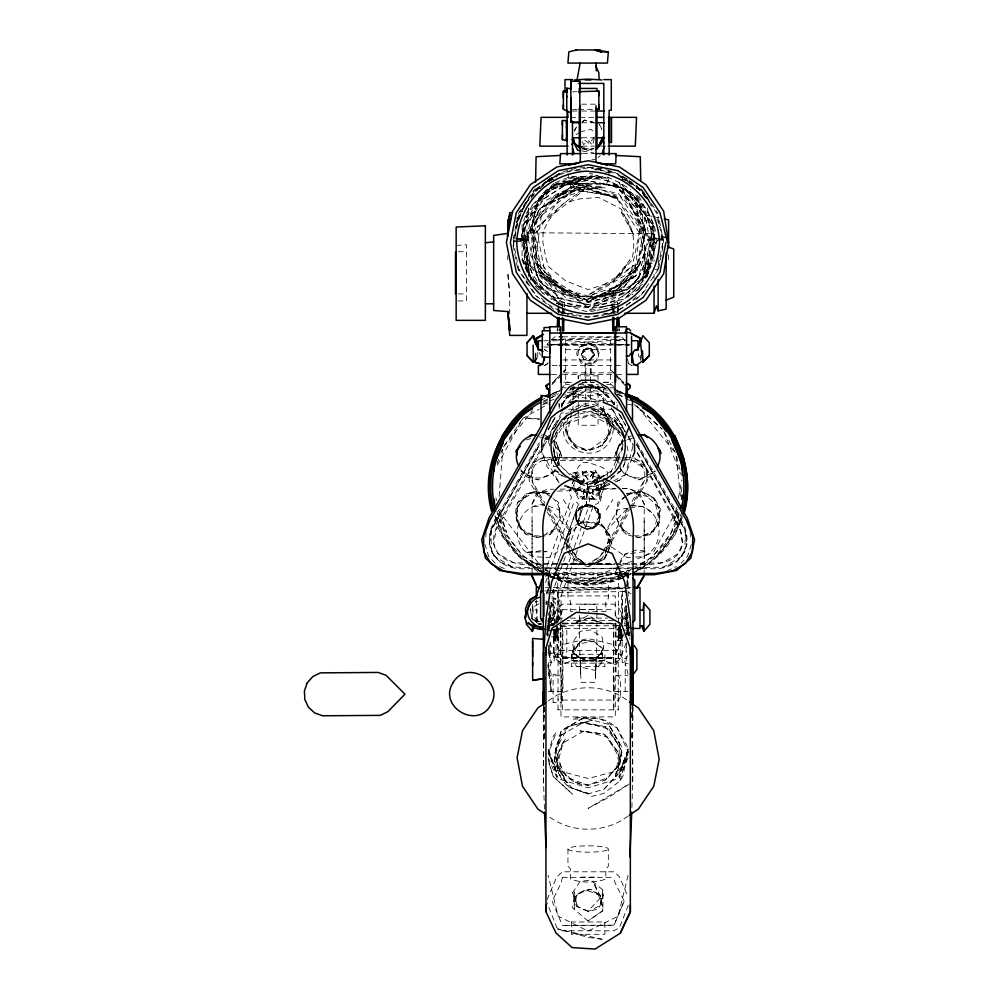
<?xml version="1.0" encoding="UTF-8"?>
<svg xmlns="http://www.w3.org/2000/svg" width="999" height="999" viewBox="0 0 999 999"><rect width="100%" height="100%" fill="white"/><g stroke="black" fill="none" stroke-linecap="round" stroke-linejoin="round"><path stroke-width="0.75" stroke-dasharray="5 3.75" d="M507.742 259.827L507.742 255.457M532.08 574.125L532.08 503.808L536.65 493.231L547.689 489.298L553.921 489.235M532.467 620.067L532.467 604.457M536.313 622.552L536.313 599.899M537.1 621.216L537.1 609.54L533.254 610.377L532.629 604.532M537.774 357.192L537.774 351.81M544.443 809.065L543.568 783.129L543.606 706.83M548.126 594.505L548.126 574.687L551.523 576.785M548.538 645.129L548.538 650.112L551.136 653.284L558.316 652.597L558.316 629.57L551.136 629.57L548.538 632.18M550.187 641.795L550.187 662.562L554.158 662.562L554.158 632.929M550.536 606.081L550.486 619.505L548.126 625.861L553.796 623.289M547.827 665.022L551.086 691.545L551.086 673.388L548.139 664.959M553.109 702.647L553.109 674.462L561.276 673.826L561.276 702.572L553.109 702.397M553.571 629.532L553.571 656.293L566.808 656.293L566.808 626.56L559.452 626.56M554.158 454.195L554.158 440.671L559.952 427.547L565.696 421.803L554.158 440.671L559.952 466.483M555.794 623.788L556.63 620.729L558.329 640.634L554.395 640.634L554.395 635.551L556.356 630.681L558.329 635.551M554.732 634.14L554.732 629.27L554.77 639.223L555.581 636.163L554.732 634.14L553.871 636.163L554.682 639.223L554.77 630.032L554.77 639.223M554.732 624.4L554.607 619.318L554.832 622.377M556.031 628.059L556.031 654.595L560.277 654.595M555.282 629.919L554.395 640.634L556.356 637.574L556.356 625.811M557.742 574.325L557.742 660.551L560.402 664.847L570.079 661.475L606.206 660.414L570.079 660.414L606.206 661.475L615.884 664.847L618.543 660.551L618.543 574.325M558.041 709.852L558.041 650.361L618.244 650.361L618.244 709.852L558.041 709.852L558.041 709.103M547.927 618.918L558.154 618.881L558.154 611.026M558.154 598.026L558.154 590.571L549.388 590.834M560.277 623.376L560.289 675.711L548.576 675.711M560.402 625.411L560.402 630.044L546.928 630.044L547.315 625.324M560.988 623.751L560.988 716.907L615.297 716.907L615.297 620.054M560.988 623.064L560.988 595.904L615.297 595.904L615.297 618.543M561.875 407.704L561.875 401.598M562.499 709.852L562.499 620.629M563.848 422.614C556.918 454.42 603.683 466.034 612.424 434.715C619.018 410.539 585.302 392.245 569.892 412.55M565.696 339.56L565.696 384.528L570.079 384.528M567.956 849L567.956 866.358L570.479 868.88L570.479 879.033C581.281 883.054 595.004 883.054 605.806 879.033L605.806 868.88L608.329 866.358L608.329 849A20.18 3.159 0 0 0 578.046 846.265A20.18 3.159 0 0 0 578.046 851.735A20.18 3.159 0 0 0 608.329 849M572.951 409.24L572.951 406.181M572.951 400.075L572.951 387.849L603.334 387.849L603.334 409.24M578.234 384.952L578.234 425.262L598.051 425.262L598.051 384.765M578.234 378.509L578.234 375.849L598.051 375.849L598.051 378.958M590.559 399.463L590.559 368.681L585.726 368.681L585.726 405.407L590.559 405.407M596.927 612.737L596.927 641.133L595.179 682.317L581.118 682.317L580.119 660.589L580.869 677.484M596.927 611.238L596.603 604.258L579.682 604.258L579.358 641.133L580.681 673.214M598.051 380.157L598.051 375.849M610.589 339.56L610.589 384.528L606.218 384.528M613.786 709.852L613.786 698.688M613.786 690.346L613.786 620.629L567.17 620.629M614.422 404.657L614.422 401.598M616.021 623.376L615.996 675.711L627.709 675.711M619.929 625.811L619.929 637.574L617.956 640.634L619.929 630.681L621.89 635.551L621.89 640.634L617.956 640.634L617.956 635.551L619.929 630.681L619.929 627.035M620.254 623.376L620.254 654.595L616.021 654.595M621.565 634.14L621.565 629.27L621.515 639.223L622.414 636.163L621.565 634.14L620.716 636.163L621.515 639.223L621.565 629.27M622.14 632.929L622.14 662.562L626.098 662.562L626.098 643.269L619.417 660.027L613.886 663.124L562.4 663.124L556.88 660.027L549.7 641.87L549.7 657.529L626.585 658.403L628.209 652.647M622.489 621.59L622.489 599.15M622.489 623.039L622.489 588.099L553.796 588.099L553.796 625.861L547.564 625.736M625.761 606.081L625.799 619.505L628.159 625.861L622.489 623.289M628.159 596.028L628.159 574.687L622.489 578.196L555.282 578.196M628.309 635.551L628.309 625.811L626.348 623.801L627.834 621.753M632.604 706.368L632.717 783.129L631.843 809.065M640.821 357.854L638.586 356.231L638.586 349.138M644.205 575.199L644.205 503.858L637.637 492.869L628.596 488.386L622.365 488.461M662.374 248.626L662.374 231.743M668.618 259.827L668.618 253.634M543.568 783.129L543.681 706.368M544.48 738.835L543.419 707.417M550.536 605.881L550.486 619.505L552.285 615.983L550.699 599.787M554.682 639.223L554.732 629.27M541.758 447.789L541.72 452.335L547.14 466.595L559.615 483.391L541.72 452.335L546.578 434.278M544.443 737.899L543.481 706.068M621.653 622.377L621.415 619.318L621.453 622.377M543.369 719.405L543.531 707.242M613.948 312.924L614.01 308.404M614.035 306.893L614.098 302.372L613.91 306.893M617.107 327.997L617.07 331.019L617.195 327.997M617.332 312.924L617.407 306.893M617.432 305.382L617.482 302.372L617.819 308.404M540.259 187.775L535.389 191.096L535.452 188.099M532.729 468.943L532.38 481.63L544.917 503.034M557.804 311.413L557.979 305.382M564.01 312.924L564.148 308.404M631.855 717.632L632.192 706.78M631.855 717.182L632.192 706.505M557.367 568.056L588.136 568.693L663.523 567.132L681.855 556.368L684.79 551.311L685.426 530.956L637.237 445.679M616.982 409.952L617.207 403.509M621.565 622.377L621.678 619.318M613.648 312.924L613.836 308.404M617.844 312.924L617.969 309.902L618.081 312.924M595.416 677.484L596.166 660.589L595.604 673.214M681.58 492.032L681.842 485.951M632.217 506.53L647.027 481.143L647.527 470.279L643.194 462.749L632.429 457.53M587.537 484.14L586.401 504.62L579.57 508.154L575.986 514.36C573.076 527.022 591.558 534.677 598.451 523.663L600.299 516.72L596.715 508.154L589.934 504.62L587.687 484.14L586.263 504.62L579.632 508.104L575.986 514.36M558.279 312.924L558.628 306.893M558.716 305.382L558.891 302.372L558.928 305.382M563.711 312.924L563.973 308.404M631.892 737.349L632.866 707.417M631.843 737.899L632.804 706.068M587.687 484.14L586.263 504.62M499.163 496.391L502.747 449.3M626.848 634.515L627.996 620.729L629.395 632.979M621.003 629.919L621.89 640.634L619.929 635.551L617.956 637.574L621.89 637.574L619.929 635.551L617.956 640.634L619.392 623.788M485.751 537.05L486.176 532.504M636.95 442.707L680.082 518.206C696.99 543.406 681.043 570.891 650.774 568.693L525.499 568.693C495.242 570.891 479.283 543.406 496.191 518.206L539.323 442.707M625.736 598.326L624 615.983L625.799 619.505L625.761 605.881M626.922 586.937L628.159 574.687L626.897 582.117M615.546 776.897L617.869 774.275L619.492 757.979L618.681 753.084L607.417 737.162L603.933 734.04L579.932 730.918L603.933 734.04L618.681 753.084L615.546 776.897L603.933 789.247L588.149 793.98L568.868 786.937C552.472 772.714 554.22 755.519 565.397 738.648L556.793 757.155L558.416 773.451L572.352 788.423L588.149 793.156M619.954 764.198L621.703 746.753L608.766 724.487L583.753 717.806L561.313 730.644L555.943 747.926L554.582 755.481C559.128 771.191 570.729 784.927 588.149 785.289L605.044 780.219L619.954 764.198L605.044 780.219M626.96 586.5L628.159 574.687L626.935 585.089M556.568 625.324L558.329 640.634L556.356 635.551L554.395 637.574L558.329 637.574L556.356 635.551L554.395 640.634L555.594 629.919M627.035 634.515L628.408 622.265M546.89 632.979L548.289 620.729L549.175 631.455M617.956 640.634L619.542 626.86M555.831 568.031L512.749 567.132L494.43 556.368L489.26 544.168L490.846 530.956L539.797 444.33M594.343 138.449L592.582 145.33L588.836 140.809L583.503 144.568L582.28 141.583M574.088 897.214L572.639 907.954L587.986 920.953L602.921 910.638L602.921 890.034L590.846 880.019L580.032 881.455L572.639 892.719L576.823 906.368L588.149 911.5L598.239 908.953L600.212 905.419L603.296 894.867L588.149 911.001L576.823 906.368L574.288 891.945L574.288 908.728L576.823 894.305L585.439 889.884L590.684 889.272L600.212 895.254L602.672 906.218L593.881 882.891L600.599 896.565L590.684 889.272L576.823 894.305L574.088 897.214L585.439 889.884L600.212 895.254L602.921 910.638L587.986 920.953M528.883 208.042L527.847 215.634L524.975 216.246M646.865 276.224L648.513 264.073M548.126 625.861L550.199 619.505L548.126 625.861L550.199 610.726L548.126 615.983M489.26 544.168L491.845 528.583L539.622 444.443M602.921 890.034L600.212 905.419L588.149 911.5M645.554 266.271L632.08 286.426L611.925 299.9L588.149 304.633L564.36 299.9L544.205 286.426L530.731 266.271L525.998 242.495L530.731 218.706L544.205 198.551L576.173 178.122L625.199 188.511L652.509 230.519L642.12 279.545L645.554 266.271L653.109 225.025C646.703 197.977 619.842 186.189 596.878 175.787L563.299 181.905L551.898 185.976L529.882 210.864L522.552 228.147L524.587 261.326L531.63 278.733L554.557 300.774L588.149 307.267L624.387 299.001L646.403 274.113L653.733 256.83L653.109 225.025L625.199 188.511L621.74 184.203L653.109 225.025L646.428 276.086L613.686 304.158L588.149 310.926L646.428 276.086L652.509 230.519L625.199 188.511L576.173 178.122L547.152 189.148L540.946 195.292L521.441 233.754L526.473 268.032L534.802 283.479L521.441 233.754L547.152 189.148L598.763 175.062M516.733 238.311L527.197 239.51C535.064 225.899 531.868 208.292 541.845 195.829C554.32 184.69 572.24 183.516 588.186 183.267C603.159 183.054 618.743 185.24 631.805 192.957C644.692 204.957 641.545 224.338 647.802 239.51L656.718 239.51M658.678 268.531L663.723 242.482L658.578 216.608M676.498 507.442L673.501 522.752L677.846 511.276M678.296 498.251L681.88 479.882M531.955 226.823L535.439 209.066L541.845 195.829L554.045 188.274L566.333 184.927L577.784 183.429M513.174 239.435L517.719 216.608M513.136 246.416L520.042 211.663M599.138 352.285L597.464 360.689L589.597 365.597L581.293 363.374L576.71 354.47C576.81 341.783 596.653 339.273 599.138 352.285L593.756 344.73L591.058 343.619L585.227 343.619L578.409 348.851M547.127 634.952L547.976 630.681L546.99 633.116M554.395 640.634L556.356 630.681L558.329 640.634L556.356 637.574M551.885 596.59C560.976 601.685 564.747 615.996 556.243 623.126M647.402 276.648L655.669 235.102M627.472 634.952L628.309 625.811M562.4 609.452L561.276 614.984L558.653 620.254M562.4 877.134L561.276 882.654L552.11 901.123L562.375 925.399L613.923 925.349L624.175 901.123L615.009 882.654L613.886 877.134M571.49 413.199L566.845 435.676L573.451 444.905L576.411 447.852L588.186 451.011L602.36 445.454L609.527 435.676L611.725 427.472L604.57 411.7L588.186 395.854L567.407 393.643M626.585 622.027L628.109 614.735M566.558 550.212L571.366 527.722L566.171 537.362L582.779 520.979L602.909 525.636L609.527 534.865L611.725 543.069L607.467 552.809M585.439 660.664L595.329 659.215L601.997 651.885L602.672 656.917L600.599 647.265L593.556 641.37L582.405 640.322L572.814 651.86L578.046 643.993L582.405 640.322L593.556 641.308L602.197 647.914L602.921 661.338L594.63 670.341L576.073 665.983L571.915 655.968L574.075 644.992L576.823 656.243L585.439 660.664L588.149 661.126L576.823 656.243L574.088 653.334L572.639 642.594L580.032 631.331L590.846 629.894L602.197 637.225L603.646 647.964L601.997 651.885L596.253 659.228L585.439 660.664L574.088 653.334M576.411 563.448L588.186 566.608L604.045 559.365L605.332 553.596M605.656 552.16L609.527 534.865L599.949 522.677L602.909 525.636L611.725 543.069L608.516 549.862M516.658 239.51L528.546 239.51L537.862 201.623L548.314 190.909L563.074 185.627M628.109 875.386L618.119 916.17L588.149 931.068L558.166 916.17L548.176 875.386M602.085 480.007L604.72 483.741L600.124 502.172L596.815 472.539L595.029 470.154L602.959 481.268M548.176 674.375L551.635 660.851L564.135 644.243L588.149 638.561L612.15 644.243L624.65 660.851L628.109 674.375M598.451 523.663L600.299 516.645L596.653 508.104L589.934 504.62M557.504 463.861L560.589 452.335L555.906 441.995L553.284 440.309M577.784 296.278C594.842 297.09 612.325 296.154 628.046 288.798L638.498 278.084L647.502 240.197L656.63 240.197M568.531 417.782C557.767 438.074 585.814 459.59 602.622 443.943C614.822 433.666 610.739 411.251 595.117 407.08M632.954 446.203L625.262 474.787L619.405 480.232L615.309 482.055M607.829 552.759C622.377 514.398 558.029 510.177 567.432 550.112M544.443 365.597L547.752 363.648L548.713 360.115M620.004 780.956L627.984 751.473L626.947 745.604L617.057 727.959L608.204 721.403L598.576 718.131L577.709 717.432L572.502 719.155L598.576 718.131L617.057 727.959L627.984 751.473L622.964 775.873L620.004 780.956L603.783 793.443L588.149 797.227M626.585 616.108L627.397 613.161M552.072 458.828L551.148 462.125L552.797 465.896L555.731 466.658M647.202 275.412L656.58 242.495M548.126 753.708L553.321 736.038L556.281 732.342L548.326 753.783L557.305 773.588L548.326 749.437M527.197 239.51L534.028 216.583M581.306 354.47L583.653 349.687L586.401 347.977L590.834 348.489L594.692 354.67L589.885 360.951L583.653 359.24L581.306 354.47L583.653 349.687L589.885 347.977L594.293 353.609L588.998 360.614L583.653 359.24L581.58 353.559L588.998 348.314L590.834 348.489L583.653 349.687L588.998 348.314L594.293 355.319L588.998 360.614L581.306 354.47L586.401 347.977L591.495 348.651L594.293 355.319M546.865 601.848L546.053 604.532L546.965 601.735M558.429 620.953L561.113 612.037M628.159 612.799L624.3 624.1M531.031 198.539L532.13 194.967L539.373 185.976M691.246 544.617L687.587 556.318L681.093 563.299M645.391 277.784L656.468 243.069M628.209 748.9L618.98 776.922L628.209 749.55M548.164 506.068L558.478 509.565L570.791 531.605L565.796 546.341L548.926 557.629L533.391 556.593C506.893 546.528 515.409 503.733 543.743 504.57M545.579 582.679L573.688 502.847L576.598 502.097L578.471 504.37L556.018 567.257M536.176 621.815L537.1 619.218M574.1 478.596L568.968 492.982L571.54 497.24L545.566 570.067M574.612 477.16L578.209 467.082L582.217 462.649L588.174 462.35L602.684 467.52L607.117 471.528L607.417 477.497M548.189 589.273L545.978 595.267L549.65 585.002M573.638 548.863L555.993 598.526L552.984 599.213L551.286 597.789L551.186 595.779M574.163 547.402L588.274 508.054L586.438 505.606L583.379 506.481L568.119 548.888M577.397 550.224L558.179 604.12L560.102 610.177L555.419 623.301M579.47 544.393L593.506 505.069L598.189 503.396L606.905 478.933M614.997 468.643L623.039 446.116M555.419 568.881L578.458 504.183M551.723 594.318L566.008 554.745M497.04 463.474L498.626 459.19M500.749 453.496L502.335 449.213M649.125 240.197L644.405 252.884L644.105 265.01L638.498 278.084L628.046 288.798M627.959 749.437L618.98 773.588L627.934 753.783M632.067 573.463C655.731 562.587 675.149 542.182 681.867 516.683M647.302 275.549L651.011 266.071L643.718 280.869M678.995 512.3L670.891 533.016L652.809 556.68L634.69 567.145M679.245 513.861C672.302 538.211 654.42 558.878 631.793 570.017M628.796 636.276L629.894 633.478L619.417 608.99L613.886 604.12L562.4 604.12L556.88 608.99L546.391 633.478L547.502 636.276M628.234 905.356L619.417 927.696L613.886 930.793L562.4 930.793L556.88 927.696L546.94 902.559M515.484 227.834L524.987 204.146L516.458 222.927M595.317 526.386L599.687 515.534L598.076 509.153L593.593 506.356L585.402 504.507L576.997 510.951L576.148 513.011L577.609 522.976L578.883 525.287L587.05 529.557L595.317 526.386L599.712 521.565L599.687 515.534L593.593 506.356L583.066 506.73L580.719 510.339L577.609 522.976L583.066 506.73L590.009 507.13L593.593 506.356L597.452 513.723L599.687 515.534L595.192 523.501L595.317 526.386L586.838 526.66L582.08 524.675L578.796 519.517L586.838 526.66M626.835 634.34L628.309 630.681L629.295 633.116M601.398 483.991L601.748 488.911L595.454 497.864L588.186 499.812L580.906 497.864L575.586 492.544L573.638 485.264L577.36 476.223L588.186 470.729L594.243 472.352L600.774 477.997M528.883 208.329L522.09 224.738L522.09 260.24L528.883 276.648M549.5 445.604L548.289 439.498L554.358 424.85L558.366 420.854M556.893 467.232C561.7 459.09 560.589 447.477 553.321 441.183M632.242 457.954L625.262 474.787L610.614 482.48M681.942 511.938L672.764 534.103L657.242 554.333L637.012 569.842L634.24 570.991M674.812 535.289L682.454 516.833M638.498 278.084L644.105 265.01L652.822 263.162M624.175 633.453L613.923 657.667L562.375 657.717L552.11 633.453M681.855 556.368L687.012 544.168L685.426 530.956M624.175 901.123L613.985 925.149L562.375 925.399M546.977 899.799L556.88 876.672L562.4 871.802L613.886 871.802L619.417 876.672L628.146 897.077M682.03 515.084C673.601 539.822 655.981 562.2 631.992 573.201C655.906 562.762 672.552 540.484 681.543 516.495M606.855 554.208L605.032 558.379L588.186 566.608L567.757 551.123M628.084 757.741L618.98 778.558L588.149 787.811L557.305 778.558L548.201 757.741M623.488 465.896L625.099 462.225L624.213 458.828M623.164 444.73L610.589 473.051L583.279 484.115L577.597 481.843M616.695 569.38L614.922 573.351L618.568 566.495M619.642 562.749L621.415 558.766L625.137 554.145L636.738 549.949L646.64 551.373L625.137 554.145L619.293 565.122M608.841 170.966L609.315 178.059L604.757 187.837L571.091 187.837L567.432 170.966M604.045 559.365L607.879 551.211M552.797 429.145L553.321 428.084M517.132 221.566L520.541 214.735M523.951 207.917L529.395 196.99M574.487 130.17L575.686 127.797M571.915 655.968L578.046 643.993L593.556 641.308M628.421 751.972L618.98 770.354L588.149 778.508L557.305 770.354L548.538 753.283M602.36 445.454L611.725 427.472L604.358 411.488L592.357 408.366M548.289 439.498L550.387 435.564M555.294 426.373L558.091 421.116M604.72 483.741L596.391 499.288L578.608 498.851L571.228 485.264L574.175 479.845M554.208 436.8L557.08 431.468M574.912 478.484L578.583 471.703L571.416 473.264L596.815 472.539L601.211 478.758M497.302 465.247L522.814 418.369L538.998 409.278M630.469 557.417L627.372 557.629L610.489 546.341L605.494 531.605L617.807 509.565L628.196 508.166M677.384 509.365L653.546 552.172L635.077 559.902M548.214 429.445L555.094 417.257L548.089 429.52M564.273 401.011L561.213 406.431L564.273 401.011L578.084 388.524L588.136 386.213L598.189 388.524L607.991 395.641L614.46 404.32M491.845 528.583L539.797 444.63M548.301 429.732L555.257 417.545M561.45 406.705L566.083 398.576L578.084 388.524L568.281 395.641L559.365 407.617M561.538 412.737L500.174 520.167C479.47 554.495 510.939 568.556 541.358 564.273M550.861 433.991L496.091 529.895L493.743 543.706L497.977 553.696L513.823 562.812L588.136 564.273L662.449 562.812L678.296 553.696L682.529 543.706L681.53 533.104L676.111 520.167L637 451.698M553.946 428.596L563.199 412.387M532.08 504.233L539.185 491.845L549.974 491.421M551.386 457.779L542.045 457.804L533.091 462.749L528.771 470.279L529.258 481.143L543.281 505.194M621.765 441.92L617.494 449.325L616.371 457.804L618.219 464.685M602.36 552.509L600.012 556.543L591.808 561.7L599.088 557.692L603.858 551.798M603.146 551.173L628.146 508.179M632.055 501.473L644.555 479.97M605.756 549.45L629.22 509.215M630.007 507.867L640.958 489.098L644.842 479.245L644.755 471.029L641.158 464.76L634.103 460.539L623.638 458.941L555.731 458.941M571.341 553.296L574.45 558.641L583.753 564.472L592.532 564.472L601.835 558.641L606.505 550.624M607.28 549.288L629.108 511.875M574.2 131.306L577.035 126.523M555.444 433.429L562.724 422.028M606.281 509.727L612.899 499.537M526.361 534.552L516.383 520.891L517.744 502.397L534.565 491.583L549.9 493.781L534.565 491.583L526.361 493.781L517.744 502.397C513.149 513.686 516.396 527.26 526.361 534.552L538.124 537.712L549.9 534.552L560.589 518.206L558.516 502.397L552.759 497.989M623.176 441.009L615.784 452.335L614.697 456.368L620.454 441.995L622.464 439.985M596.253 659.228L603.646 647.964M518.319 213.561L534.702 189.048M521.953 419.642L502.859 447.789L532.492 410.639M539.535 186.289L532.729 196.079L535.327 192.37M536.188 191.134L539.635 186.214M554.395 623.801L556.63 620.729L556.293 623.788L556.043 620.729M567.707 403.808L571.428 398.826L579.957 392.632L588.136 390.746L596.316 392.632L604.845 398.826L607.642 402.56M684.79 551.311L676.76 561.85L663.523 567.132M606.967 553.883C599.063 569.33 573.963 567.682 568.144 551.348M658.079 555.169L673.788 534.69M650.012 534.552L659.515 522.639L660.277 508.578L654.258 498.026L641.795 491.583L626.473 493.781L641.795 491.583L660.277 508.578L653.321 531.243L650.012 534.552L638.236 537.712L626.473 534.552L620.454 528.546L630.032 533.478M657.18 240.996L655.269 243.369L654.058 240.834L656.78 240.272M594.53 136.925L589.148 143.444L581.455 138.024M658.141 239.985L655.269 243.369L654.058 233.741L526.935 232.705M639.035 276.81L628.933 288.324C602.06 299.6 561.563 301.96 539.048 280.906L535.439 270.642L528.546 240.197L519.63 240.197M563.448 371.878L565.172 369.93L564.11 371.016M560.689 389.16L566.858 382.467L571.416 382.467M627.772 297.44L646.778 276.91M636.263 296.653C622.265 312.163 600.137 318.693 579.657 316.633M603.933 789.247L617.869 774.275M636.838 290.759L641.071 286.251L632.042 294.855M605.494 531.605L628.059 507.579M594.692 354.67L588.998 360.614L589.885 360.951M552.347 383.079L558.429 376.748L552.172 382.904M532.155 205.057L553.983 183.229M636.288 299.313L646.053 289.548M555.332 469.555C546.928 481.356 527.847 480.457 519.917 468.543M575.586 477.997L580.906 472.677L588.186 470.729L598.114 475.337L601.748 488.911L591.82 498.838L579.133 496.091L573.638 485.264M549.9 534.552L555.906 528.546L546.328 533.478M626.061 495.954C612.087 504.82 614.06 528.733 630.019 534.015M551.96 384.603L561.638 374.987M598.226 157.617L600.212 155.669M564.235 371.141L565.334 370.08L563.399 371.828M525.549 202.747L533.379 195.205M540.097 188.749L550.162 179.046M550.349 341.084L547.002 344.293L557.879 344.393M551.46 340.022L554.807 336.813L559.452 336.813M548.988 623.326L553.808 618.793L555.407 612.037L553.796 605.431L551.061 601.373L554.545 612.037L550.574 620.129L547.639 621.116M535.389 191.096L546.478 180.969L553.808 179.246M545.541 576.498L547.564 574.687L628.721 574.687L630.744 576.498M582.33 122.003L584.54 120.067L593.056 121.94M609.278 480.394L605.831 483.241L588.149 487.275L578.508 482.967M610.439 479.458L621.927 470.005L624.962 462.674L627.996 450.074L626.922 445.616M642.382 284.166L614.772 306.78L610.339 307.667M582.267 121.816L584.54 120.067L594.954 123.114M654.707 470.816C644.83 482.13 625.199 479.545 618.593 466.058M547.902 620.691L552.222 617.37L553.833 612.037L551.436 605.544M625.911 496.228L617.857 502.397L615.571 517.457L626.473 534.552M627.06 495.342L630.506 492.694L654.258 498.026L659.515 522.639L653.321 531.243L638.236 537.712L635.501 536.301M536.363 601.211L535.189 602.085L537.874 601.498M598.476 481.843L593.806 485.264L601.985 491.271L592.157 489.248L593.868 499.213L588.186 490.896L582.18 499.075L584.203 489.248L574.3 491.096L582.567 485.264L577.809 482.017M605.894 481.668L600.948 485.252L588.149 487.275L597.602 482.442M610.826 478.084L621.927 470.005L617.869 472.077M583.204 178.284L538.486 210.639L523.851 242.495L529.857 276.086L533.029 280.831L561.95 305.719L529.857 276.086L523.176 225.025L531.63 206.244L554.557 184.203L573.801 176.898L605.606 177.522L554.557 184.203L523.176 225.025L523.851 242.495L539.71 208.791L583.204 178.284L551.898 185.976L596.878 175.787M570.217 389.086L576.323 384.652M548.801 181.955L556.118 176.973M576.086 134.678L579.045 132.667M543.881 182.917L546.341 181.269M547.602 180.419C571.341 162.45 608.166 163.424 631.256 182.155M533.603 191.371L561.788 172.54M548.901 626.348L555.044 621.316L558.466 612.037L555.157 602.934L548.901 597.739M548.151 701.073C570.516 683.341 605.769 683.341 628.146 701.073M628.146 815.896C605.769 833.628 570.516 833.628 548.151 815.896M571.89 399.912L584.515 391.583L598.251 394.031L604.233 400.437M598.601 482.117L593.806 485.264L602.06 491.096L592.157 489.248L594.018 499.15L588.186 490.896L582.355 499.15L584.203 489.248L574.375 491.271L582.567 485.264L577.772 482.117M629.333 783.89L609.015 797.177L588.149 808.341L628.009 784.677M566.083 398.576L583.691 387.237L598.189 388.524L610.189 398.576L613.286 403.996M628.583 616.883L626.111 618.468L621.49 618.468L621.49 591.932L626.111 590.696M544.205 198.551L576.173 178.122L592.594 174.95M587.05 529.557L599.712 521.565L598.076 509.153L585.402 504.507L576.148 513.011L578.883 525.287M573.051 410.939L581.855 405.631L586.363 406.805M621.428 574.837L617.382 577.185L588.186 580.769L558.491 576.81M622.777 574.05L633.391 567.894M576.211 409.578L581.143 406.73L589.61 405.606M543.069 402.609L548.201 399.65M549.487 398.913L558.491 393.731M583.753 717.806L561.313 730.644L554.582 755.481L567.519 777.746L588.149 785.289M592.07 482.042L614.348 469.318M538.823 603.808L533.728 606.718L532.667 614.81L537.649 621.291L540.384 622.352M544.305 365.597L547.752 363.648M540.347 408.516L548.439 403.971M609.29 483.179L589.31 493.668L563.985 486.076L588.149 492.27L609.465 484.065M566.808 418.743L580.132 411.863M540.859 536.301L538.124 537.712L520.591 528.796L515.734 509.915L526.361 493.781L545.854 492.694L551.61 497.115M526.361 476.76L538.124 479.907L555.581 471.066M619.655 465.034L621.803 472.102L638.236 479.907L655.544 471.216M604.008 476.273L593.493 481.418L583.279 484.115M548.788 179.308L558.266 175.599M533.091 462.749L543.856 457.53L550.087 457.554M630.681 574.113C604.87 589.01 571.603 587.949 545.267 574.837M601.835 558.641L592.17 563.086L584.115 563.086L574.45 558.641M666.77 570.941L676.473 566.545M609.827 484.503L589.31 493.668L561.026 483.878M543.156 401.148L558.653 394.255M619.118 575.649C598.563 582.941 574.6 583.166 554.433 574.4M620.529 575.024L630.394 570.641M547.764 180.22L556.293 176.636M617.132 304.283L619.992 303.084C600.024 309.315 578.571 308.454 558.266 304.108M618.019 567.045L588.186 579.545L617.707 572.827L588.186 579.47L535.352 563.486L523.176 556.518L505.482 533.016L496.828 510.926M619.442 566.458L633.653 560.501M547.852 180.157L556.318 176.611M543.718 403.571L547.889 401.835M549.288 401.248L554.857 398.938M555.357 182.667L570.392 176.436L605.894 176.436M542.12 399.55L544.892 398.401M551.823 395.529L558.753 392.657M627.384 495.404C663.249 478.009 673.651 540.122 633.965 535.651M623.164 575.586C602.285 584.69 577.147 584.852 555.981 576.735M624.55 575.012L632.854 571.565M555.606 577.909C575.923 586.151 600.349 585.551 620.779 577.847M622.177 577.26L630.594 573.776M620.729 577.684C600.162 586.038 576.211 586.038 555.631 577.684M622.14 577.11L630.569 573.713M546.99 629.395L549.438 628.446M615.147 481.868L619.405 480.232M611.113 307.38L614.01 306.268M551.286 177.972L571.977 170.13L581.168 170.03M552.509 393.344L562.562 389.635M592.744 482.979L598.563 480.856M542.707 404.57L548.588 402.572M563.286 397.602L577.984 392.632L567.582 394.38M541.77 623.076L538.836 624.05L541.745 623.851L538.911 624.238L531.718 618.319L530.644 609.065M626.098 440.222L620.454 441.995L615.784 452.335L619.23 463.623M627.509 439.785L634.552 437.574M526.473 439.922L530.881 438.549M541.158 435.339L544.093 434.428M607.33 314.885L617.669 311.763M607.617 172.652L612.037 171.441M565.571 413.648L568.543 412.849M628.546 436.725L631.306 435.989M638.236 479.907L650.012 476.76M542.307 535.289C558.903 533.179 565.809 509.952 553.446 498.826M571.403 416.171L590.684 411.138L613.636 422.177M575.324 478.221L588.149 474.875L600.961 478.221M593.843 482.829L598.114 481.743M593.756 483.079L598.201 481.968M580.032 131.993L590.846 129.37L593.319 131.219M578.958 384.053L586.825 382.242M619.18 572.489L629.507 570.129L619.18 572.464M516.358 218.069L519.23 217.457M597.777 480.132L592.157 481.293L594.018 471.391L588.186 479.645L582.18 471.466L584.203 481.293L578.471 480.407M564.36 185.077L588.149 180.344M595.541 310.602L588.149 312.075L553.983 301.748M597.015 310.314L601.46 309.428M602.934 309.128L608.853 307.954M517.907 270.067L520.104 269.63M606.031 172.365L612 171.216M618.106 304.108L599.45 307.005M620.529 629.07L613.349 630.344L613.349 691.545L627.934 691.545M626.286 628.059L632.03 627.035M571.603 388.087L588.186 385.239L604.807 387.937M597.889 480.407L592.157 481.293L594.18 471.466L588.186 479.645L582.355 471.391L584.203 481.293L575.674 479.82M552.647 458.941L542.182 460.539L535.127 464.76L531.53 471.029L531.443 479.245L535.327 489.098L544.717 505.182M562.375 564.41L570.079 563.261L613.923 564.647M629.682 507.967L641.558 506.368C664.285 513.536 664.872 548.076 642.894 556.593L632.017 557.317M567.395 392.545L588.186 389.772L608.716 392.882M568.856 390.147L588.186 387.612L607.517 390.147M613.761 580.744L588.186 583.878L562.499 581.131L545.329 574.612M548.126 612.799L551.56 624.15L555.007 624.013L551.997 624.1M513.736 241.733L518.219 241.221M519.717 241.046L527.197 240.197M656.63 238.661L649.125 239.51L644.405 226.823L645.154 214.922L652.484 216.471M658.129 238.486L664.123 237.799M588.186 386.825L570.092 388.798L588.186 386.663L606.318 388.648M516.658 241.471L528.546 240.197M647.802 239.51L659.69 238.237M661.188 238.087L667.132 237.45M588.186 395.854L608.953 393.643M566.333 184.927C588.199 182.205 612.112 181.556 631.805 192.957L639.035 202.897M533.391 506.63L544.642 505.494M562.375 564.647L606.206 563.261L613.923 564.41M519.755 211.813L522.627 211.551M456.156 245.454L466.446 244.73L466.446 300.949L456.156 300.949M547.002 345.03L559.428 344.917L547.002 345.03L560.926 344.043M562.474 343.931L624.313 339.535L551.972 339.535L629.283 345.03L562.524 345.03L629.283 344.293M591.82 159.815L594.78 159.64M591.183 401.411L600.299 401.049L591.183 401.049M551.972 339.535L621.478 336.813L627.047 342.158M557.679 491.121L616.258 488.861M622.427 488.623L628.596 488.386L639.635 492.907L644.205 504.22M552.322 591.233L623.226 588.498M624.775 588.436L630.943 588.199M458.229 251.81L466.446 251.548M545.004 590.958L547.927 590.871M551.56 624.15L554.607 624.063M563.748 623.788L588.149 623.039L615.584 623.875M572.464 91.858L577.122 91.721M562.537 623.788L588.149 623.039M549.25 590.322L622.564 588.761M562.537 623.863L615.097 623.164M560.139 489.16L616.146 488.536M549.7 592.444L625.049 591.595M594.954 169.867L601.073 169.805M544.018 347.09L548.364 347.053M562.35 609.677L613.935 609.677M562.35 877.347L613.935 877.347M562.375 657.717L613.985 657.467M552.947 457.767L619.954 457.567M626.198 457.554L630.869 457.542M542.957 460.427L631.568 460.152L642.357 466.858M627.934 663.486L625.199 663.498L625.199 691.545M581.63 104.183L595.966 104.183M572.464 109.366L577.122 109.366M578.671 109.366L594.193 109.366M571.99 111.051L580.169 111.051M581.643 111.051L595.079 111.051M570.654 117.345L577.31 117.345M580.019 117.345L594.368 117.345M581.718 122.74L593.906 122.74M581.718 137.775L593.906 137.775M581.992 146.141L594.517 146.141M600.574 146.141L606.63 146.141M582.242 148.651L594.043 148.651L588.149 150.674L582.504 148.014M582.592 153.609L595.092 153.609M568.706 178.059L609.315 178.059M658.204 239.51L664.16 239.51M513.686 240.197L518.144 240.197M658.129 240.197L667.107 240.197M458.229 293.943L466.446 293.943M561.038 313.286L571.89 313.286M604.445 313.286L615.297 313.286M562.562 336.813L621.478 336.813M544.093 340.734L548.376 340.734M552.197 340.734L560.751 340.734M615.609 340.734L627.022 340.734M565.696 349.662L610.589 349.662M562.787 359.94L613.498 359.94M552.197 365.597L557.904 365.597M562.837 365.597L613.536 365.597M615.609 365.597L624.163 365.597M563.798 372.852L612.487 372.839L626.473 386.738M551.51 374.413L558.716 374.413M562.749 374.413L613.611 374.413M616.608 374.413L623.826 374.413M563.798 382.205L571.416 382.205M582.092 382.205L594.28 382.205M603.421 382.205L612.562 382.205M582.055 382.467L594.218 382.467M603.334 382.467L609.415 382.467L613.523 386.925M578.821 384.528L597.464 384.528M561.875 387.849L566.021 387.849M610.264 387.849L614.422 387.849M568.793 409.24L577.509 409.24M591.183 409.24L613.036 409.24M542.919 564.273L556.955 564.273M558.516 564.273L614.647 564.273M616.208 564.273L630.244 564.273M631.793 564.273C649.487 564.597 678.571 566.808 682.529 543.706L680.182 529.895L636.8 452.26M545.192 572.864L631.093 572.864M545.142 573.451L556.431 573.451M557.979 573.451L621.403 573.451M622.951 573.451L631.156 573.451M545.354 574.725L630.931 574.725M545.591 587.462L551.785 587.462M553.334 587.462L626.048 587.462M627.597 587.462L630.694 587.462M580.894 609.452L595.392 609.452M572.852 611.413L570.479 611.413L570.479 601.123L567.956 598.576L567.956 581.006L608.329 581.006L608.329 598.576L605.806 601.123L605.806 611.413L588.149 611.413M548.688 618.131L562.612 618.131M570.354 618.131L607.479 618.131M616.77 618.131L627.597 618.131M562.674 623.164L601.773 623.164L588.149 618.219L574.512 623.164L615.259 623.9M562.749 623.289L615.022 623.289M548.426 625.411L552.922 625.411M618.881 625.411L615.884 625.411L615.884 630.044L621.878 630.044M624.862 625.411L627.859 625.411M560.052 625.736L622.477 625.736M623.913 625.861L628.721 625.736M556.418 628.433L619.867 628.433M626.048 628.433L629.145 628.433M623.376 630.044L629.358 630.044L628.97 625.324M553.871 636.163L555.581 636.163M620.716 636.163L622.414 636.163M551.51 636.912L560.289 636.912M615.996 636.912L624.787 636.912M562.499 658.366L613.786 658.366M548.351 691.545L562.937 691.545L562.937 630.344L555.756 629.07M562.499 700.049L613.786 700.049M580.894 877.134L595.392 877.134M556.331 457.567L620.217 457.767M621.778 457.767L631.131 457.792M562.524 344.43L629.283 345.03M539.248 418.556L525.262 418.069L539.71 419.592M538.911 624.238L541.695 624.338M630.107 505.394L641.558 506.368M631.53 505.531L642.894 506.63L651.66 512.487M581.843 148.988L591.67 149.95L581.306 146.741M513.686 237.924L518.144 238.399M519.63 238.561L528.546 239.51M589.41 173.526L592.494 173.876M587.375 167.37L601.173 169.006M581.331 296.341L563.086 294.081L548.126 288.699L539.048 280.906L535.439 270.642L531.955 252.884M540.347 621.64L532.942 619.23L540.122 622.14M539.56 536.026C499.637 535.277 518.056 475.062 551.336 496.99M564.61 394.88L616.783 402.709M627.522 404.32L635.189 405.482M559.14 304.27L556.293 303.072L559.14 304.27L576.923 307.005M582.929 411.413L604.882 414.997L620.416 432.742M588.186 585.302L562.499 581.131L555.569 578.009M582.092 150.986L593.718 152.984M604.77 388.087L588.186 385.239L604.732 388.186M547.127 627.547L550.012 628.059M618.106 175.599L627.522 179.271M655.094 269.418L658.378 270.067M559.565 311.488L588.149 317.17L616.72 311.488L640.958 295.304L657.142 271.066L662.824 242.495L657.142 213.911L640.958 189.673L616.72 173.489L588.149 167.807L559.565 173.489L535.327 189.673L519.143 213.911L513.461 242.495L519.143 271.066L535.327 295.304L556.343 311.388M660.801 236.126L664.797 236.938M576.61 316.009C563.011 313.324 549.275 307.255 540.022 296.653M653.958 216.783L660.002 218.069M523.538 263.162L527.847 264.073L530.644 279.932M620.004 427.447L622.964 428.084L623.488 429.145M622.414 179.333L628.396 180.644M588.149 304.633L551.086 296.466L564.36 299.9M578.171 481.743L588.149 484.29M578.271 481.868L588.386 484.565M558.616 311.763L568.955 314.885M538.985 436.7L543.219 438.024M544.63 438.461L551.673 440.671M553.084 441.108L555.906 441.995L561.663 456.368L560.589 452.335L553.371 444.493M613.286 185.627L628.021 190.896L638.498 201.623L641.857 214.223M623.826 393.444L616.645 390.834L625.012 394.355L613.873 389.41M588.149 793.98L568.868 786.937L556.793 766.121L563.074 742.919L584.04 730.931L607.417 737.162L619.492 757.979M616.683 390.696L623.851 393.344M558.366 474.013L562.524 475.549M577.772 481.218L583.316 483.266L564.348 469.43M616.733 390.497L623.888 393.219M622.489 590.971L626.748 592.644M589.735 407.58L614.46 417.382L621.927 424.85L622.639 427.822M512.749 567.132L499.512 561.85L491.483 551.311L490.846 530.956M544.38 573.139C520.229 563.061 501.723 541.72 493.918 516.833M554.195 577.385L545.879 573.651L554.22 577.11M597.514 168.781L605.844 172.228M622.527 179.133L632.255 183.167M616.57 390.959L624.987 394.443M616.233 392.083L624.55 395.529M546.353 436.526L550.299 438.149M544.892 572.14C521.341 561.176 503.421 539.373 495.566 514.71M546.278 572.714L554.595 576.161M538.961 570.529L544.505 572.989L538.961 570.529L518.169 555.282L501.56 535.289M545.891 573.601L554.22 577.285M617.707 394.255L624.75 397.39M543.156 569.393L553.021 573.776M545.167 602.747L548.926 604.42M592.395 409.478L616.508 420.217M566.133 477.435L562 475.586L554.358 470.005L553.446 465.422M499.812 566.545L506.73 569.68M607.205 177.023L618.993 182.38L630.794 189.385M558.166 303.846L565.259 307.105M554.358 470.005L558.491 471.903M577.809 480.744L583.316 483.266L572.252 476.411M541.533 572.165L518.294 555.169L502.372 534.815L494.542 515.047M542.919 572.814L562.3 581.893M611.937 425.424L590.297 415.047L575.237 417.719L565.047 424.725L590.297 415.047L594.58 415.047L606.493 419.967L615.596 429.083M571.54 476.598L587.824 484.565M620.991 176.111L625.012 178.097M520.816 471.216L538.124 479.907M592.195 409.652L612.462 420.017M619.23 423.476L621.927 424.85M617.507 394.218L624.175 397.652M625.511 398.339L629.507 400.412M627.335 358.928L628.608 363.648L632.055 365.597M545.829 600.874L549.812 603.146M551.148 603.908L553.796 605.431L548.189 601.348M544.355 568.668L535.352 563.486L539.722 564.822L498.114 510.052L506.593 532.38L499.413 509.253M545.629 569.405L555.919 575.324M628.608 363.648L631.942 365.597M545.404 435.277L551.972 439.473M628.583 592.282L631.056 593.868M611.925 185.077L632.08 198.551M620.254 176.973L630.007 183.616M636.101 187.775L640.971 191.096L640.921 188.099M601.173 385.539L606.093 389.111M540.334 568.131L521.628 554.532L504.795 533.416L497.115 513.861M531.718 618.531L537.649 623.139M538.174 571.89L518.169 555.282L502.584 534.69L495.204 516.421M634.24 457.804L646.078 467.769L647.027 481.143M634.165 404.508L662.137 429.095L636.725 405.706M614.81 373.589L610.951 370.08L624.113 382.904M598.189 388.524L612 401.011L614.31 405.082M629.894 180.969L640.971 191.096M636.288 185.664L646.053 195.429M532.155 279.92L551.81 299.563M560.689 465.771L569.792 474.887M616.845 375.699L623.938 383.079M548.126 288.699L537.787 277.897L534.028 263.124M630.769 181.818L636.925 188.349M643.094 194.88L650.274 202.51M548.101 507.542L570.791 531.605M535.227 286.251L539.448 290.759M611.213 407.917L627.022 434.24M495.179 563.299L488.686 556.318L485.039 544.617M620.891 435.989L603.234 416.883L610.864 422.077L620.317 434.34M614.56 388.049L617.632 391.396M546.153 436.663L549.25 440.022M531.505 279.27L544.48 294.605M637.699 406.893L675.824 453.384L664.772 432.854M636.825 185.851L644.23 194.967L645.104 197.802M572.439 551.798L577.197 557.692L584.115 563.086L576.273 556.543L573.913 552.534M637.087 186.039L644.23 194.967M548.538 650.024L551.136 653.284M534.328 282.942L543.943 295.017M576.411 447.852L566.845 435.676L564.647 427.472L573.451 444.905L588.186 451.011L609.527 435.676L604.57 411.7M517.382 267.57L537.35 297.065M641.583 189.048L657.966 213.561M619.929 637.574L621.89 640.634L620.342 626.86M563.374 499.587L569.805 509.877M548.051 508.391L573.139 551.198M545.504 506.53L569.742 548.101M547.177 511.875L570.554 551.96M491.483 551.311L494.43 556.368M618.693 413.474L627.197 428.371M636.488 444.63L684.44 528.583L687.012 544.168M627.797 435.589L633.166 444.98M622.015 418.656L618.93 413.236L625.774 425.387M636.663 444.443L684.44 528.583M612 401.011L614.298 405.082M613.211 410.052L625.386 431.843M628.433 437.287L632.991 445.454M629.382 181.094L631.53 184.99M601.485 128.197L599.425 124.425L601.823 129.658M638.811 196.016L654.195 224.738M527.36 271.391L532.367 280.844M637.225 195.454L653.733 228.147L654.845 233.754L647.539 267.095L641.483 283.479L654.845 233.754L634.615 192.432M616.321 617.619L613.886 609.452M532.567 280.869L521.828 257.505M624.113 430.432L624.737 431.68M629.22 181.406L630.569 184.166M617.657 428.421L620.342 434.003M646.89 196.99L650.686 205.382M657.005 219.38L660.801 227.784M548.139 650.436L549.7 654.183M522.177 258.217L528.971 275.524M628.159 615.983L626.086 610.726L628.159 625.861L626.086 619.505L628.159 625.861M539.385 352.535L540.459 355.257M663.86 431.543L680.519 474.1M554.17 454.058L558.516 465.546M572.639 892.719L578.046 907.379M554.682 455.619L557.292 462.749M548.076 749.55L557.305 776.922L548.076 748.9M629.32 600.037L630.232 604.532M495.829 497.689L496.715 500.586M548.126 759.49L553.321 776.56L572.502 794.143L553.321 776.56L548.151 760.788M548.076 652.16L549.7 657.529M575.986 516.645L577.834 523.663M676.56 456.318L680.681 472.477M553.359 448.563L555.956 460.302M654.495 226.211L655.669 232.13M645.554 218.706L650.287 242.495M628.309 630.681L629.432 636.375M619.929 630.681L621.89 640.634M513.124 245.367L517.619 268.531M626.585 620.616L629.969 639.21M530.731 266.271L524.1 228.908L525.998 242.495M553.096 446.878L554.907 457.505M549.375 586.937L548.126 574.687L549.388 582.117M647.489 208.042L648.513 215.634M530.432 608.666L531.53 617.12M548.126 574.687L549.875 589.547M548.226 625.324L548.913 631.455M676.148 456.468L680.619 498.051M690.097 532.504L690.534 537.05M548.389 662.549L551.086 691.545M509.715 296.553L507.754 272.477L509.715 294.043L509.715 314.061M618.943 327.997L619.118 331.019L619.03 327.997M612.487 309.902L612.05 302.372L612.175 306.893M562.587 309.902L562.262 302.372L562.325 306.893M558.391 309.902L558.516 312.924M559.165 327.997L559.303 331.019L559.253 327.997M559.078 403.509L559.19 406.543M559.078 403.771L559.24 408.404M544.093 706.78L544.43 717.632M544.093 706.505L544.43 717.182M618.381 305.382L618.556 311.413M612.225 308.404L612.35 312.924M640.459 355.269L640.609 361.338M562.35 308.404L562.412 312.924M558.953 306.893L559.04 312.924M632.754 707.242L632.916 719.405M554.607 619.318L554.632 622.377M622.365 439.498L622.402 450.074M632.679 706.83L632.717 783.129M658.141 257.28L658.141 269.143M654.058 233.741L654.058 261.576M654.058 274.25L654.058 278.858M644.205 521.041L644.205 558.753M626.585 605.694L626.585 634.827M626.585 642.507L626.585 651.71M618.244 699.3L618.244 700.049M618.244 709.103L618.244 709.852M613.786 685.988L613.786 707.23M578.234 375.849L578.234 378.958M561.276 680.431L561.276 694.605M561.276 695.566L561.276 702.572M558.154 597.065L558.154 618.881M558.041 699.3L558.041 700.049M549.7 604.457L549.7 626.473M532.08 521.041L532.08 558.753M526.935 212.213L526.935 273.002M526.935 279.158L526.935 283.591M547.976 625.811L547.976 635.551L547.976 625.811M571.391 921.977L571.391 934.277L604.894 934.277L604.894 921.977L571.391 921.977M571.391 654.295L571.391 666.608L604.894 666.608L604.894 654.295L571.391 654.295M585.127 362.899L585.127 374.088L591.158 374.088L591.158 362.899L585.127 362.899M555.943 747.926L554.245 760.364L567.307 782.866L554.245 760.364L561.038 735.276L568.356 726.56L592.357 720.154L568.356 726.56L555.931 749.238L561.038 735.276L583.703 722.302L605.119 726.61L608.978 729.045L622.04 751.548L618.831 766.845L615.247 776.635L622.04 751.548L608.978 729.045L583.703 722.302L580.469 722.789L605.119 726.61L619.83 746.615L619.505 743.743L608.766 724.487L619.505 743.743L618.668 764.66L607.929 777.672L588.149 784.902L575.499 782.404L562.4 771.752L555.943 747.926M543.119 231.918L542.857 242.495L546.316 259.815L548.838 266.858L565.584 280.831L588.149 289.61L612.512 281.805L634.415 265.11L588.149 295.18L612.512 281.805L620.167 274.513L629.982 259.815L612.512 281.805L631.68 260.527C636.238 242.507 633.578 224.163 620.167 210.477L633.791 235.015L621.465 209.166L598.713 197.465L580.232 198.789L563.773 203.184L536.975 227.223L583.791 190.297C565.996 199.35 550.536 213.012 543.119 231.918M557.33 327.997L557.255 331.019L557.417 327.997M564.31 302.372L564.185 306.893L564.31 302.372M645.441 231.893L636.163 275.512L588.149 301.898L565.409 297.377L539.26 274.213L531.143 230.357L546.128 200.474L559.428 192.67L577.547 185.19L603.071 186.963L559.428 192.67L532.617 227.56L538.324 271.204L588.149 300.986L633.728 277.522L645.154 235.027L618.993 182.38L645.441 231.893M541.308 215.497L535.939 256.518L561.151 289.323L588.149 297.477L634.977 269.48L640.347 228.459L615.134 195.654L574.113 190.285L555.519 196.928L535.377 220.629L533.291 230.519L533.566 255.195L540.896 272.814L558.528 290.06L566.246 295.354L588.149 299.712L610.039 295.354L634.24 274.538L635.714 272.103L643.393 232.555L642.719 229.795L620.192 196.391L588.149 185.265L557.817 195.242L555.519 196.928L588.149 185.377L574.113 190.285L541.308 215.497M538.486 210.639L530.506 255.082L558.928 298.464L538.486 274.338L588.149 302.635L630.044 291.383L588.149 306.78L621.84 290.921L646.216 252.909L636.575 208.791L617.282 185.065L612.749 183.092L636.575 208.791L646.216 232.068L617.282 185.065L577.722 184.415L539.71 208.791L538.486 210.639M528.446 217.757C515.946 250.549 531.393 287.849 563.411 302.185C596.203 314.697 633.503 299.238 647.839 267.22C660.351 234.428 644.892 197.128 612.874 182.792C580.082 170.292 542.782 185.739 528.446 217.757M639.66 230.844L631.031 272.964L618.618 285.639L608.666 292.033L631.031 272.964L637.886 263.087L618.618 285.639L588.149 296.116L558.916 287.662L541.47 271.978L537.474 263.474L534.29 230.332L541.47 271.978L566.608 294.468L558.916 287.662L537.474 263.474L558.916 287.662L567.619 292.033L543.568 270.454L545.004 272.964L536.863 230.744L536.088 233.529L560.189 197.914L576.86 189.885L588.149 188.873L617.37 197.315L576.86 189.885L549.363 203.709L560.189 197.914L557.667 199.35L588.149 188.873L618.618 199.6L616.346 197.827L588.149 188.649L576.136 186.301L616.346 197.827L640.022 233.716L639.66 230.844M578.846 350.337L577.922 354.47L578.708 358.379L583.94 363.711L591.758 363.961L596.603 359.84L598.364 354.47L597.227 350.025L594.268 346.503L589.922 344.605L584.228 345.03L578.846 350.337M577.41 510.576C569.155 524.1 591.296 536.888 598.876 522.976C607.13 509.453 584.989 496.665 577.41 510.576M536.301 221.016L531.343 233.366L532.03 242.495L536.301 263.961L541.533 276.211L548.463 282.168L588.149 301.111L621.865 289.111L627.822 282.168L639.984 263.961L644.954 251.611L644.255 242.495L642.295 220.055L634.615 196.353L646.403 274.113L642.295 220.055L618.306 193.494L563.299 181.905L588.149 183.866L554.42 195.879L548.463 202.809L536.301 221.016M620.541 696.852L618.081 700.399L613.96 700.399L613.96 676.148L618.081 675.599L620.541 679.145L620.541 696.852M640.122 264.023L617.632 289.161L609.128 293.169L588.149 298.751L617.632 289.161L640.122 264.023M636.163 275.512L610.564 296.603L588.149 301.898L636.163 275.512M588.149 615.334L574.512 623.101L588.149 618.219L601.773 623.164L588.149 615.334M621.865 289.111L609.615 294.33L588.149 298.601L621.865 289.111M559.752 390.809L551.361 394.355L559.74 390.784M541.146 550.799L525.262 552.459L547.002 551.71L541.146 550.799M601.997 939.272L588.149 937.399L557.667 928.908L601.997 939.272M547.752 351.498L544.43 349.55L547.752 351.498M588.149 307.267L541.533 276.211L524.587 261.326L588.149 307.267"/><path stroke-width="1.5" d="M494.03 470.991L494.03 465.01L503.184 443.019M507.742 234.915L507.742 219.88L510.614 219.28M526.386 622.215L526.386 624.275L532.38 631.356L534.19 627.122M535.826 344.53L533.054 335.664L527.06 342.732L527.06 355.644L533.329 362.225L536.888 358.204M532.08 573.613L532.08 576.735L536.001 584.215M532.642 662.175L532.642 680.369L544.617 678.608M532.642 656.643L532.642 649.487M532.642 648.089L532.642 638.448L544.617 639.397M533.154 345.167L533.329 362.225L527.06 355.407M536.313 597.027L536.313 587.462L539.398 587.462M543.543 618.93L540.621 618.943L540.621 591.096L543.543 591.008M541.47 592.482L541.47 580.132L543.506 578.321M549.837 357.18L542.295 357.18L542.295 330.769L549.837 330.781M543.606 705.282L543.618 652.16L546.253 617.27L551.635 581.83L564.135 553.384L588.149 543.856L612.15 553.384L624.65 581.83L630.032 617.27L632.667 652.16L632.679 705.282M543.918 616.158L543.918 593.718M544.018 330.082L544.018 327.56L549.812 327.472M544.218 360.302L544.218 357.292M630.344 648.089L630.344 911.725L620.229 933.278L595.092 949.05L572.077 947.589L555.869 932.841L545.941 911.725L545.941 648.089L551.972 628.309L576.411 612.312L603.883 614.285L621.39 623.95L630.344 648.089L630.344 654.782M549.8 412.937L549.8 326.773L560.751 326.773L560.751 382.205L560.751 378.059M561.251 357.829L561.251 333.366L561.251 393.394L556.106 399.475L488.998 518.106L481.693 539.772L485.402 558.141L499.562 570.417L522.015 574.725L543.806 574.725M566.483 137.862L566.483 140.534L562.4 139.66L562.4 134.877M562.4 125.312L562.4 120.529L566.483 120.579L566.483 123.689M579.82 89.435L579.82 81.244L570.779 81.244L570.916 112.825L563.361 109.291L563.361 104.758M563.361 98.152L563.361 91.171L566.758 91.571M566.483 127.522L566.483 120.579M566.758 97.203L566.758 88.187L570.916 88.749M567.12 155.02L567.157 110.315M579.82 116.821L579.82 122.028L570.779 122.028L570.779 113.824M579.82 81.244L579.82 122.028M595.741 109.366L598.838 109.366L598.838 104.795M598.838 95.654L598.838 91.096L578.671 91.683M603.783 155.02L603.821 83.416L578.446 83.416M611.388 142.445L611.388 117.745L609.153 118.294L609.153 130.095L609.153 142.445L611.388 142.445L611.388 117.745M615.034 333.366L615.034 393.394L620.179 399.475L687.287 518.106L694.592 539.772L690.883 558.141L676.723 570.417L654.27 574.725L632.479 574.725M615.609 382.205L615.609 326.773L626.56 326.773L626.56 397.577M626.473 397.565L626.473 386.738M632.03 691.545L632.03 642.22M632.142 361.8L632.142 352.797M632.604 704.819L632.667 652.16M634.565 440.184L634.565 452.335L632.817 456.543M643.818 603.071L643.918 631.356L649.899 624.275L649.899 610.139L643.818 603.071L643.031 610.377L640.471 609.827M668.618 247.864L668.618 240.197M668.618 239.51L668.618 219.88L664.223 218.956M632.717 704.208L632.679 691.258L632.242 704.982M543.431 704.42L543.144 535.464C540.958 513.286 549.125 486.014 572.477 478.971M541.758 447.789L541.808 440.197L551.023 417.732L557.08 412.674L575.986 401.049L589.66 401.049M543.493 704.595L543.606 691.258L543.943 701.935M543.568 704.208L543.606 691.258L543.943 702.122M643.056 359.49L643.019 362.05L649.3 355.644L649.3 342.732L642.844 335.664L639.06 346.453L640.896 341.308M682.217 475.387L682.342 465.01L672.027 440.272M613.886 317.445L613.686 331.019L612.911 317.445M617.257 317.445L617.132 326.498L617.644 317.445M681.817 499.388L681.892 494.88M535.576 182.13L536.088 156.718L560.414 155.432M627.434 389.023L627.247 397.802L627.047 389.023M532.38 631.356L532.467 627.21M549.1 394.867L549.25 389.023M557.38 326.498L557.642 317.445M563.836 318.956L563.498 331.019L562.974 318.956M542.844 364.51L535.352 362.487L535.626 353.459M535.988 341.421L536.088 338.411L543.506 334.29M632.242 705.219L632.679 691.258L632.792 704.595M631.743 812.125L629.882 856.867M533.391 338.586L533.516 335.664L536.401 344.605M613.448 317.445L612.874 331.019L612.524 318.956M625.724 385.052L627.484 383.703L629.682 384.615L630.144 387.874L628.209 389.598M557.504 326.498L558.029 317.445M563.361 318.956L562.674 331.019L562.487 317.445M608.366 51.861L600.861 51.861L594.805 49.95L608.366 51.861L607.417 63.087L567.932 63.087L568.868 51.861L576.61 49.95M507.667 234.965L509.715 212.737L512.587 212.475M508.079 231.905L509.715 214.335L507.529 236.451L507.942 233.366L493.656 235.427L493.656 310.489L507.942 311.588L509.715 330.619L509.715 324.525M681.443 508.279C691.208 465.909 670.841 417.882 630.394 399.9M683.816 510.901L684.34 506.368M682.517 510.551C694.555 465.347 670.341 412.699 625.923 396.103M577.235 78.834L580.144 63.087M543.618 699.65L544.055 696.69M630.394 332.904L640.072 338.574L638.061 349.8L635.102 349.8M665.908 242.495L659.989 272.252L643.131 297.477L617.906 314.335L588.149 320.254L558.391 314.335L533.154 297.477L516.296 272.252L510.377 242.495L516.296 212.737L533.154 187.5L558.391 170.642L588.149 164.723L617.906 170.642L643.131 187.5L659.989 212.737L667.494 242.495M659.565 453.534L660.227 450.586L658.116 448.451M544.093 358.928L542.894 363.648L539.997 365.597L538.386 365.597L538.386 374.413L549.8 374.413M603.196 137.013L601.485 143.319L596.266 149.475M602.185 153.734L603.995 147.103M624.6 313.286L654.058 313.286L656.393 305.819L658.141 310.839L666.133 309.128L666.133 252.797M544.005 574.437L536.213 596.291L530.894 599.762L524.65 617.257L526.673 623.039L544.243 629.308C538.436 630.032 531.705 627.622 528.571 622.514M572.964 142.994L574 140.222M542.469 397.053C501.473 416.533 481.868 467.719 492.869 510.814M680.619 508.166L681.705 505.394M603.096 402.21L611.525 405.694L621.828 412.587L629.008 427.197L624.575 438.211C628.196 456.368 617.732 476.173 599.537 481.368M516.221 452.385L517.869 448.389M546.041 385.964L548.801 383.703L546.041 385.964L548.076 389.598L546.191 385.614L546.603 388.998M683.628 513.998L684.802 511.163C696.34 464.86 672.102 409.178 625.312 393.756L638.199 398.651L625.262 393.956M571.928 144.568L573.713 140.335M541.558 398.489L538.761 399.662C501.236 422.202 479.707 468.219 491.57 511.163M602.959 137.038L598.813 145.966L596.428 147.29M620.229 933.278L630.344 911.725L630.344 905.032M602.859 137.662L598.813 145.966L603.671 137.338M636.613 588.461L643.443 576.523M656.842 467.12C665.933 453.846 654.183 433.853 638.211 434.69M637.1 587.961L644.205 575.899M553.021 437.225L551.411 439.76C548.751 457.492 559.065 476.348 576.748 481.368M564.335 419.493L566.77 415.696L573.901 411.888L593.98 406.343M634.153 673.301L636.9 669.318L636.9 649.5L634.153 645.516M505.482 437.525L523.176 414.023L532.642 408.603M502.235 435.651L509.927 426.236M515.684 419.18L522.115 412.799M527.06 342.732L530.756 338.698M649.3 355.407L643.019 362.05L642.432 350.811M520.354 446.303L516.133 450.599L517.145 455.007M529.832 436.638L531.943 434.49L529.42 436.101M559.59 375.836L561.713 373.826M632.779 622.102L634.815 620.279L634.815 580.132L632.779 578.321M566.77 415.696L561.825 419.955L553.758 432.018L551.411 439.76L552.06 442.694M535.102 402.322L537.462 400.412M625.686 385.139L627.484 383.703L630.244 385.964M540.334 402.41C503.521 422.839 485.714 467.707 494.93 508.279M561.013 411.064L575.986 401.049L569.917 402.26M545.579 702.772L537.899 707.866L522.502 730.744L517.095 757.741L522.502 786.225L537.899 809.103L545.579 814.197M629.42 815.047L638.386 809.103L653.783 786.225L659.19 759.24L653.783 730.744L638.386 707.866L629.42 701.922M541.258 349.8L538.299 349.8L536.388 338.636L542.382 335.052L536.088 338.411M536.388 338.636L542.494 335.177M537.537 595.379L530.144 599.213L528.234 602.072L525.499 608.666L525.936 617.582M545.754 396.715L549.962 394.942M542.12 399.55L539.348 400.686C502.085 422.49 482.904 468.781 493.843 510.551M547.664 397.252L550.437 396.103M666.133 300.137L673.726 297.128L673.726 249.001L667.394 246.691M539.348 597.277C532.854 599.15 527.984 605.294 527.484 612.037C527.859 620.017 535.464 628.034 543.631 626.873M545.342 395.991L549.65 394.405M640.197 435.814L644.417 434.49L647.577 437.712M568.856 165.26L580.319 162.3L580.319 105.707M589.572 483.928L592.419 483.191M588.149 171.079C548.676 172.74 518.394 203.022 516.733 242.495C518.394 281.968 548.676 312.237 588.149 313.898C627.622 312.237 657.891 281.968 659.552 242.495C657.891 203.646 628.196 172.702 588.973 171.553M532.642 680.082L543.119 678.796M485.364 242.732L493.656 241.933M575.649 49.95L600.324 49.95L600.861 51.861M572.477 79.595L565.009 79.595L565.009 92.383M603.821 79.595L611.288 79.595L611.288 110.315L609.14 110.315L609.165 155.02M574.4 79.945L588.149 79.121L601.885 79.945M585.264 79.945L591.021 79.945M596.578 111.051L604.482 111.051M568.231 117.345L541.071 117.345L539.81 146.141L568.069 146.141M596.853 117.345L603.658 117.345M608.291 117.345L636.55 117.345L635.302 146.141L608.141 146.141M572.577 122.74L580.194 122.74M596.965 122.74L604.582 122.74M572.577 137.775L580.194 137.775M596.965 137.775L604.582 137.775M581.206 153.609L560.526 153.609L559.852 163.861L576.073 163.861M596.478 153.609L616.158 153.609L615.696 163.861L601.186 163.861M485.364 303.808L493.656 303.808M526.935 313.286L551.735 313.286M549.8 333.029L626.56 333.029M560.177 333.104L616.183 333.104M559.452 336.813L562.562 336.813M542.669 340.734L538.386 340.734L538.386 349.55L539.997 349.55L542.894 351.498M632.267 340.734L637.974 340.734L637.974 349.55L636.375 349.55L633.466 351.498L632.267 356.206L633.466 363.648L636.375 365.597L637.974 365.597L637.974 374.413L626.56 374.413M633.341 364.797L636.95 364.797L642.557 360.951L640.072 338.574M559.765 365.597L560.751 365.597M536.7 434.89C521.94 434.79 511.351 453.121 518.818 465.909M544.055 573.451L520.854 573.451L503.409 570.854L490.646 563.286L483.803 551.523L483.566 536.688L489.947 520.242L557.779 401.361L568.656 387.525L581.43 380.244L594.855 380.244L607.629 387.525L618.506 401.361L686.338 520.242L692.719 536.688L692.482 551.523L685.639 563.286L672.876 570.854L655.431 573.451L632.23 573.451M633.791 587.462L639.984 587.462L639.984 628.433L632.242 628.433M640.471 625.711L643.031 625.711L643.918 631.356L641.495 625.711M559.428 344.405L562.524 344.43M626.398 355.931L629.12 356.044L631.555 352.535L631.555 336.188M615.546 155.432L640.272 156.718L640.759 180.632M625.049 332.043L629.12 332.592M549.837 396.578L541.046 395.392L541.046 426.323M580.644 150.737L577.734 150.25L572.102 139.373M607.429 165.26L595.966 162.3L595.966 105.707M535.352 362.487L541.258 364.023M603.808 478.971C627.31 485.976 635.214 513.286 633.141 535.464L632.854 704.42M594.805 49.95L601.311 51.861M581.306 146.741L576.86 145.367L574.8 143.319L572.989 137.7M539.41 588.024L536.65 586.888L532.08 575.586M631.992 397.34L627.784 395.604L632.005 397.302M626.435 394.842C670.366 412.387 697.439 465.172 684.04 510.951L686.638 485.264L683.816 459.64L674.812 435.252M581.093 147.352L576.86 145.367L580.444 148.851M630.194 333.104L640.634 338.162M642.457 407.879L652.809 413.861L666.37 431.605M652.06 410.751L655.669 413.524M541.47 620.279L543.506 622.102M630.706 330.944L628.983 328.846L626.111 329.233L626.111 333.254M667.232 427.472L669.055 429.882M629.732 397.09L632.479 401.061L632.479 420.891M617.345 425.162L614.46 419.955L622.527 432.018L624.575 438.211L621.678 432.992M595.791 65.859L598.863 72.802L599.05 78.834M535.039 341.633L537.774 347.802L537.012 345.367M676.698 442.894L684.04 459.59L685.339 471.678M629.008 427.197L634.015 438.886M658.503 448.389L660.139 452.385M572.652 148.426L574.1 153.734M660.227 450.586L661.001 453.484M602.909 139.273L603.783 143.169M631.78 693.731L632.667 699.65M507.817 311.451L509.715 330.619M567.494 111.051L567.919 116.084M507.942 311.588L509.715 335.402L526.935 335.402L526.935 293.544M618.344 317.445L618.856 326.498L618.731 317.445M545.966 847.539L544.542 812.125M494.38 499.4L494.655 505.394M558.903 321.965L559.103 326.498M595.991 63.087L596.278 70.842M548.863 389.023L548.975 394.867M559.103 317.445L559.228 326.498M631.93 352.46L631.93 362.674M572.477 121.104L572.502 155.02M544.43 356.843L544.43 359.765M543.618 652.16L543.681 704.819M658.141 279.57L658.141 310.839M654.058 286.039L654.058 313.286M626.56 382.205L626.56 411.401M615.609 326.773L615.609 333.029M598.838 91.096L598.838 109.366M596.99 91.533L596.99 88.436L579.295 88.436L579.295 93.044M596.99 108.379L596.99 148.651M579.295 108.379L579.295 147.103M570.779 81.244L570.779 89.435M570.779 97.64L570.779 122.028M566.758 88.187L566.758 92.395M566.758 96.029L566.758 111.051M566.483 126.611L566.483 140.534M563.361 91.171L563.361 109.291M562.4 120.529L562.4 139.66M549.837 347.24L549.837 353.084M545.941 648.089L545.941 654.782M545.941 905.032L545.941 911.725M532.642 641.096L532.642 665.671M455.494 251.898L455.494 293.943M668.531 242.495L663.673 273.776L645.953 300.299L619.43 318.019L588.149 324.238L556.855 318.019L530.344 300.299L512.612 273.776L506.393 242.495L512.612 211.201L530.344 184.69L556.855 166.958L588.149 160.739L619.43 166.958L645.953 184.69L663.673 211.201L668.531 242.495M307.23 682.854L304.408 690.908L304.82 699.45L308.416 707.167L314.648 712.911L322.565 715.784L380.257 715.359L387.849 711.688L404.97 694.18L386.064 675.312L378.146 672.439L320.454 672.864L312.862 676.523L307.23 682.854M452.959 682.854C437.999 706.518 476.785 729.732 490.571 705.356C505.531 681.693 466.745 658.478 452.959 682.854M485.364 225.811L456.156 227.023L456.156 320.367L485.364 320.367L485.364 225.811M562.524 344.892L559.428 344.917L562.524 345.03"/></g></svg>
